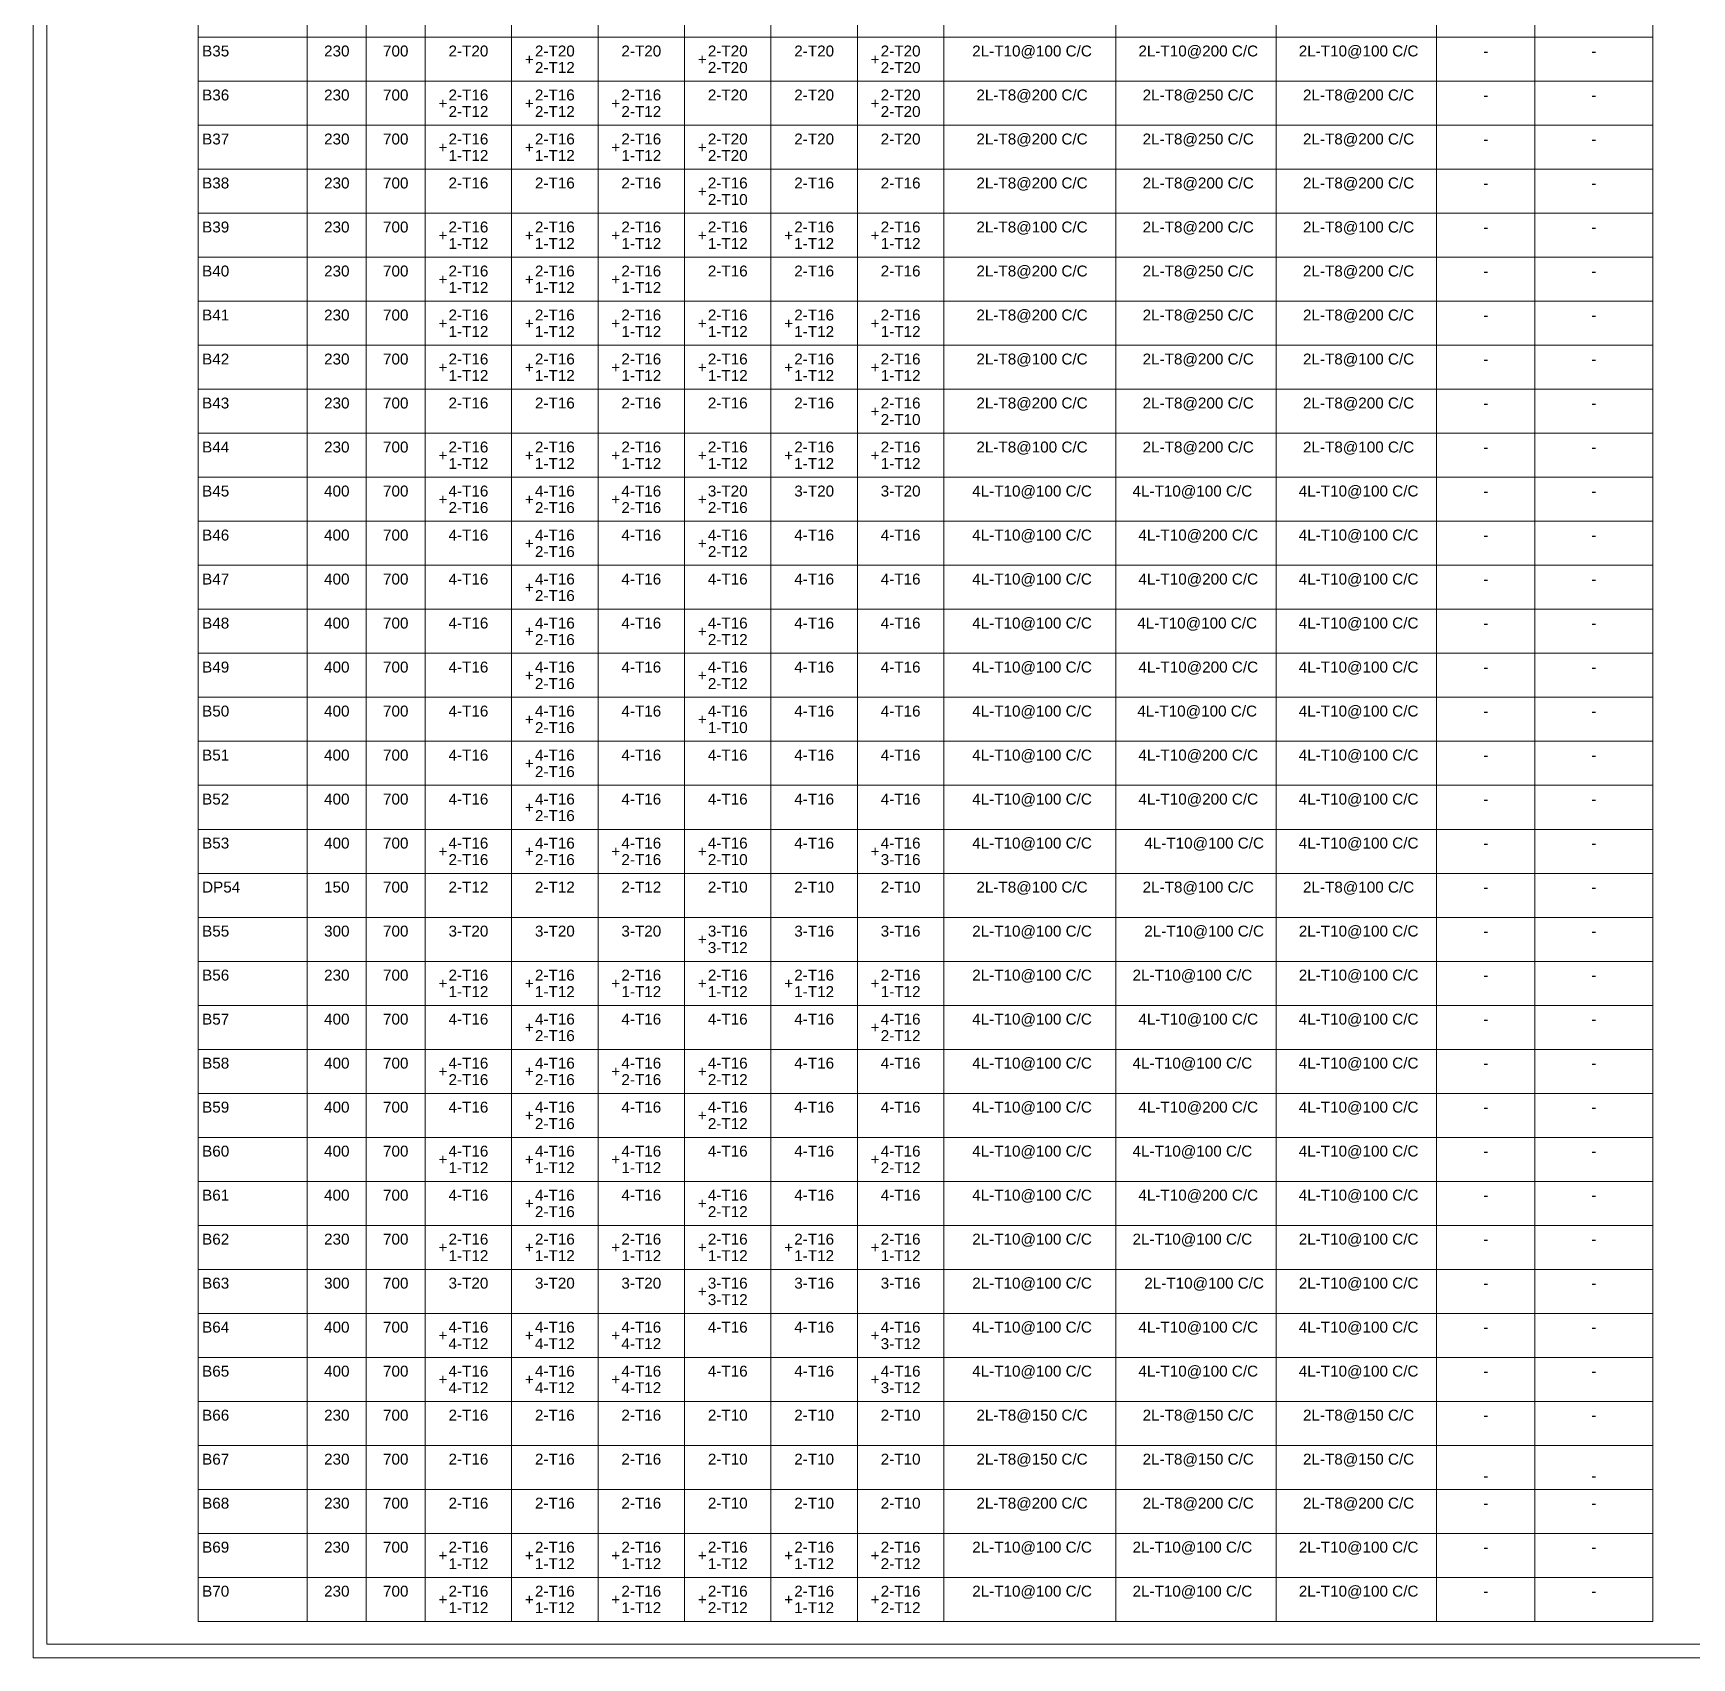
# Model space of a CAD drawing. Header units: metres. Extents: x 1798258 to 2151262, y -74142 to -14742.
# Drawn here: x 1887871 to 1918265, y -74142 to -44370 of the extents above; entities that cross this region are included whole.
import ezdxf
from ezdxf.enums import TextEntityAlignment as Align

# ---------------------------------------------------------------- set-up
doc = ezdxf.new("R2010")
doc.units = ezdxf.units.M
doc.header["$MEASUREMENT"] = 0
doc.layers.add('JW_  SCHEDULE', color=7, linetype='Continuous')
doc.layers.add('JW_  TEMPLATE', color=7, linetype='Continuous', lineweight=0)
doc.layers.add('JW_SCHEDULE LINE', color=8, linetype='Continuous', lineweight=20)
doc.styles.add('SC-FGT2', font='sanss___.ttf')

msp = doc.modelspace()

# ---------------------------------------------------------------- linework, layer by layer
at = {"layer": 'JW_  TEMPLATE'}
for points in [[(1887871, -14742.3), (1887871, -74142.3), (1971971, -74142.3), (1971971, -14742.3)], [(1888121, -14992.3), (1888121, -73892.3), (1971721, -73892.3), (1971721, -14992.3)]]:
    msp.add_lwpolyline(points, close=True, dxfattribs=at)
at = {"layer": 'JW_SCHEDULE LINE'}
for p, q in [((1890894.7, -15731.4), (1890894.7, -73475.4)), ((1892894.7, -15731.4), (1892894.7, -73475.4)), ((1895054.7, -15731.4), (1895054.7, -73475.4)), ((1899806.7, -15731.4), (1899806.7, -73475.4)), ((1904558.7, -15731.4), (1904558.7, -73475.4)), ((1913588.8, -15731.4), (1913588.8, -73475.4)), ((1915388.8, -15731.4), (1915388.8, -73475.4)), ((1917548.8, -15731.4), (1917548.8, -73475.4)), ((1893974.7, -16379.4), (1893974.7, -73475.4)), ((1896638.7, -16379.4), (1896638.7, -73475.4)), ((1898222.7, -16379.4), (1898222.7, -73475.4)), ((1901390.7, -16379.4), (1901390.7, -73475.4)), ((1902974.7, -16379.4), (1902974.7, -73475.4)), ((1907712.7, -16379.4), (1907712.7, -73475.4)), ((1910650.7, -16379.4), (1910650.7, -73475.4)), ((1890894.7, -44445), (1917548.8, -44445)), ((1890894.7, -45251.4), (1917548.8, -45251.4)), ((1890894.7, -46057.8), (1917548.8, -46057.8)), ((1890894.7, -46864.2), (1917548.8, -46864.2)), ((1890894.7, -47670.6), (1917548.8, -47670.6)), ((1890894.7, -48477), (1917548.8, -48477)), ((1890894.7, -49283.4), (1917548.8, -49283.4)), ((1890894.7, -50089.8), (1917548.8, -50089.8)), ((1890894.7, -50896.2), (1917548.8, -50896.2)), ((1890894.7, -51702.6), (1917548.8, -51702.6)), ((1890894.7, -52509), (1917548.8, -52509)), ((1890894.7, -53315.4), (1917548.8, -53315.4)), ((1890894.7, -54121.8), (1917548.8, -54121.8)), ((1890894.7, -54928.2), (1917548.8, -54928.2)), ((1890894.7, -55734.6), (1917548.8, -55734.6)), ((1890894.7, -56541), (1917548.8, -56541)), ((1890894.7, -57347.4), (1917548.8, -57347.4)), ((1890894.7, -58153.8), (1917548.8, -58153.8)), ((1890894.7, -58960.2), (1917548.8, -58960.2)), ((1890894.7, -59766.6), (1917548.8, -59766.6)), ((1890894.7, -60573), (1917548.8, -60573)), ((1890894.7, -61379.4), (1917548.8, -61379.4)), ((1890894.7, -62185.8), (1917548.8, -62185.8)), ((1890894.7, -62992.2), (1917548.8, -62992.2)), ((1890894.7, -63798.6), (1917548.8, -63798.6)), ((1890894.7, -64605), (1917548.8, -64605)), ((1890894.7, -65411.4), (1917548.8, -65411.4)), ((1890894.7, -66217.8), (1917548.8, -66217.8)), ((1890894.7, -67024.2), (1917548.8, -67024.2)), ((1890894.7, -67830.6), (1917548.8, -67830.6)), ((1890894.7, -68637), (1917548.8, -68637)), ((1890894.7, -69443.4), (1917548.8, -69443.4)), ((1890894.7, -70249.8), (1917548.8, -70249.8)), ((1890894.7, -71056.2), (1917548.8, -71056.2)), ((1890894.7, -71862.6), (1917548.8, -71862.6)), ((1890894.7, -72669), (1917548.8, -72669)), ((1890894.7, -73475.4), (1917548.8, -73475.4))]:
    msp.add_line(p, q, dxfattribs=at)

# ---------------------------------------------------------------- texts
at = {"layer": 'JW_  SCHEDULE', "style": 'SC-FGT2'}
for s, p in [('B35', (1890966.7, -44697)), ('B36', (1890966.7, -45503.4)), ('B37', (1890966.7, -46309.8)), ('B38', (1890966.7, -47116.2)), ('B39', (1890966.7, -47922.6)), ('B40', (1890966.7, -48729)), ('B41', (1890966.7, -49535.4)), ('B42', (1890966.7, -50341.8)), ('B43', (1890966.7, -51148.2)), ('B44', (1890966.7, -51954.6)), ('B45', (1890966.7, -52761)), ('B46', (1890966.7, -53567.4)), ('B47', (1890966.7, -54373.8)), ('B48', (1890966.7, -55180.2)), ('B49', (1890966.7, -55986.6)), ('B50', (1890966.7, -56793)), ('B51', (1890966.7, -57599.4)), ('B52', (1890966.7, -58405.8)), ('B53', (1890966.7, -59212.2)), ('DP54', (1890966.7, -60018.6)), ('B55', (1890966.7, -60825)), ('B56', (1890966.7, -61631.4)), ('B57', (1890966.7, -62437.8)), ('B58', (1890966.7, -63244.2)), ('B59', (1890966.7, -64050.6)), ('B60', (1890966.7, -64857)), ('B61', (1890966.7, -65663.4)), ('B62', (1890966.7, -66469.8)), ('B63', (1890966.7, -67276.2)), ('B64', (1890966.7, -68082.6)), ('B65', (1890966.7, -68889)), ('B66', (1890966.7, -69695.4)), ('B67', (1890966.7, -70501.8)), ('B68', (1890966.7, -71308.2)), ('B69', (1890966.7, -72114.6)), ('B70', (1890966.7, -72921))]:
    msp.add_text(s, height=200, dxfattribs=at).set_placement(p, align=Align.MIDDLE_LEFT)
for s, p in [('230', (1893434.7, -44697)), ('700', (1894514.7, -44697)), ('2-T20', (1895846.7, -44697)), ('2-T20', (1897430.7, -44697)), ('2-T20', (1899014.7, -44697)), ('2-T20', (1900598.7, -44697)), ('2-T20', (1902182.7, -44697)), ('2-T20', (1903766.7, -44697)), (' 2L-T10@100 C/C', (1906135.7, -44697)), (' 2L-T10@200 C/C', (1909181.7, -44697)), (' 2L-T10@100 C/C', (1912119.7, -44697)), ('+', (1896962.7, -44848.2)), ('2-T12', (1897430.7, -44999.4)), ('+', (1900130.7, -44848.2)), ('2-T20', (1900598.7, -44999.4)), ('+', (1903298.7, -44848.2)), ('2-T20', (1903766.7, -44999.4)), ('-', (1914488.8, -44697)), ('-', (1916468.8, -44697)), ('230', (1893434.7, -45503.4)), ('700', (1894514.7, -45503.4)), ('+', (1895378.7, -45654.6)), ('2-T16', (1895846.7, -45503.4)), ('+', (1896962.7, -45654.6)), ('2-T16', (1897430.7, -45503.4)), ('+', (1898546.7, -45654.6)), ('2-T16', (1899014.7, -45503.4)), ('2-T20', (1900598.7, -45503.4)), ('2-T20', (1902182.7, -45503.4)), ('+', (1903298.7, -45654.6)), ('2-T20', (1903766.7, -45503.4)), (' 2L-T8@200 C/C', (1906135.7, -45503.4)), (' 2L-T8@250 C/C', (1909181.7, -45503.4)), (' 2L-T8@200 C/C', (1912119.7, -45503.4)), ('-', (1914488.8, -45503.4)), ('-', (1916468.8, -45503.4)), ('2-T12', (1895846.7, -45805.8)), ('2-T12', (1897430.7, -45805.8)), ('2-T12', (1899014.7, -45805.8)), ('2-T20', (1903766.7, -45805.8)), ('230', (1893434.7, -46309.8)), ('700', (1894514.7, -46309.8)), ('+', (1895378.7, -46461)), ('2-T16', (1895846.7, -46309.8)), ('+', (1896962.7, -46461)), ('2-T16', (1897430.7, -46309.8)), ('+', (1898546.7, -46461)), ('2-T16', (1899014.7, -46309.8)), ('+', (1900130.7, -46461)), ('2-T20', (1900598.7, -46309.8)), ('2-T20', (1902182.7, -46309.8)), ('2-T20', (1903766.7, -46309.8)), (' 2L-T8@200 C/C', (1906135.7, -46309.8)), (' 2L-T8@250 C/C', (1909181.7, -46309.8)), (' 2L-T8@200 C/C', (1912119.7, -46309.8)), ('-', (1914488.8, -46309.8)), ('-', (1916468.8, -46309.8)), ('1-T12', (1895846.7, -46612.2)), ('1-T12', (1897430.7, -46612.2)), ('1-T12', (1899014.7, -46612.2)), ('2-T20', (1900598.7, -46612.2)), ('230', (1893434.7, -47116.2)), ('700', (1894514.7, -47116.2)), ('2-T16', (1895846.7, -47116.2)), ('2-T16', (1897430.7, -47116.2)), ('2-T16', (1899014.7, -47116.2)), ('2-T16', (1900598.7, -47116.2)), ('2-T16', (1902182.7, -47116.2)), ('2-T16', (1903766.7, -47116.2)), (' 2L-T8@200 C/C', (1906135.7, -47116.2)), (' 2L-T8@200 C/C', (1909181.7, -47116.2)), (' 2L-T8@200 C/C', (1912119.7, -47116.2)), ('+', (1900130.7, -47267.4)), ('2-T10', (1900598.7, -47418.6)), ('-', (1914488.8, -47116.2)), ('-', (1916468.8, -47116.2)), ('230', (1893434.7, -47922.6)), ('700', (1894514.7, -47922.6)), ('+', (1895378.7, -48073.8)), ('2-T16', (1895846.7, -47922.6)), ('+', (1896962.7, -48073.8)), ('2-T16', (1897430.7, -47922.6)), ('+', (1898546.7, -48073.8)), ('2-T16', (1899014.7, -47922.6)), ('+', (1900130.7, -48073.8)), ('2-T16', (1900598.7, -47922.6)), ('+', (1901714.7, -48073.8)), ('2-T16', (1902182.7, -47922.6)), ('+', (1903298.7, -48073.8)), ('2-T16', (1903766.7, -47922.6)), (' 2L-T8@100 C/C', (1906135.7, -47922.6)), (' 2L-T8@200 C/C', (1909181.7, -47922.6)), (' 2L-T8@100 C/C', (1912119.7, -47922.6)), ('-', (1914488.8, -47922.6)), ('-', (1916468.8, -47922.6)), ('1-T12', (1895846.7, -48225)), ('1-T12', (1897430.7, -48225)), ('1-T12', (1899014.7, -48225)), ('1-T12', (1900598.7, -48225)), ('1-T12', (1902182.7, -48225)), ('1-T12', (1903766.7, -48225)), ('230', (1893434.7, -48729)), ('700', (1894514.7, -48729)), ('2-T16', (1895846.7, -48729)), ('2-T16', (1897430.7, -48729)), ('2-T16', (1899014.7, -48729)), ('2-T16', (1900598.7, -48729)), ('2-T16', (1902182.7, -48729)), ('2-T16', (1903766.7, -48729)), (' 2L-T8@200 C/C', (1906135.7, -48729)), (' 2L-T8@250 C/C', (1909181.7, -48729)), (' 2L-T8@200 C/C', (1912119.7, -48729)), ('+', (1895378.7, -48880.2)), ('1-T12', (1895846.7, -49031.4)), ('+', (1896962.7, -48880.2)), ('1-T12', (1897430.7, -49031.4)), ('+', (1898546.7, -48880.2)), ('1-T12', (1899014.7, -49031.4)), ('-', (1914488.8, -48729)), ('-', (1916468.8, -48729)), ('230', (1893434.7, -49535.4)), ('700', (1894514.7, -49535.4)), ('2-T16', (1895846.7, -49535.4)), ('2-T16', (1897430.7, -49535.4)), ('2-T16', (1899014.7, -49535.4)), ('2-T16', (1900598.7, -49535.4)), ('2-T16', (1902182.7, -49535.4)), ('2-T16', (1903766.7, -49535.4)), (' 2L-T8@200 C/C', (1906135.7, -49535.4)), (' 2L-T8@250 C/C', (1909181.7, -49535.4)), (' 2L-T8@200 C/C', (1912119.7, -49535.4)), ('+', (1895378.7, -49686.6)), ('1-T12', (1895846.7, -49837.8)), ('+', (1896962.7, -49686.6)), ('1-T12', (1897430.7, -49837.8)), ('+', (1898546.7, -49686.6)), ('1-T12', (1899014.7, -49837.8)), ('+', (1900130.7, -49686.6)), ('1-T12', (1900598.7, -49837.8)), ('+', (1901714.7, -49686.6)), ('1-T12', (1902182.7, -49837.8)), ('+', (1903298.7, -49686.6)), ('1-T12', (1903766.7, -49837.8)), ('-', (1914488.8, -49535.4)), ('-', (1916468.8, -49535.4)), ('230', (1893434.7, -50341.8)), ('700', (1894514.7, -50341.8)), ('+', (1895378.7, -50493)), ('2-T16', (1895846.7, -50341.8)), ('+', (1896962.7, -50493)), ('2-T16', (1897430.7, -50341.8)), ('+', (1898546.7, -50493)), ('2-T16', (1899014.7, -50341.8)), ('+', (1900130.7, -50493)), ('2-T16', (1900598.7, -50341.8)), ('+', (1901714.7, -50493)), ('2-T16', (1902182.7, -50341.8)), ('+', (1903298.7, -50493)), ('2-T16', (1903766.7, -50341.8)), (' 2L-T8@100 C/C', (1906135.7, -50341.8)), (' 2L-T8@200 C/C', (1909181.7, -50341.8)), (' 2L-T8@100 C/C', (1912119.7, -50341.8)), ('-', (1914488.8, -50341.8)), ('-', (1916468.8, -50341.8)), ('1-T12', (1895846.7, -50644.2)), ('1-T12', (1897430.7, -50644.2)), ('1-T12', (1899014.7, -50644.2)), ('1-T12', (1900598.7, -50644.2)), ('1-T12', (1902182.7, -50644.2)), ('1-T12', (1903766.7, -50644.2)), ('230', (1893434.7, -51148.2)), ('700', (1894514.7, -51148.2)), ('2-T16', (1895846.7, -51148.2)), ('2-T16', (1897430.7, -51148.2)), ('2-T16', (1899014.7, -51148.2)), ('2-T16', (1900598.7, -51148.2)), ('2-T16', (1902182.7, -51148.2)), ('2-T16', (1903766.7, -51148.2)), (' 2L-T8@200 C/C', (1906135.7, -51148.2)), (' 2L-T8@200 C/C', (1909181.7, -51148.2)), (' 2L-T8@200 C/C', (1912119.7, -51148.2)), ('+', (1903298.7, -51299.4)), ('2-T10', (1903766.7, -51450.6)), ('-', (1914488.8, -51148.2)), ('-', (1916468.8, -51148.2)), ('230', (1893434.7, -51954.6)), ('700', (1894514.7, -51954.6)), ('2-T16', (1895846.7, -51954.6)), ('2-T16', (1897430.7, -51954.6)), ('2-T16', (1899014.7, -51954.6)), ('2-T16', (1900598.7, -51954.6)), ('2-T16', (1902182.7, -51954.6)), ('2-T16', (1903766.7, -51954.6)), (' 2L-T8@100 C/C', (1906135.7, -51954.6)), (' 2L-T8@200 C/C', (1909181.7, -51954.6)), (' 2L-T8@100 C/C', (1912119.7, -51954.6)), ('-', (1914488.8, -51954.6)), ('-', (1916468.8, -51954.6)), ('+', (1895378.7, -52105.8)), ('1-T12', (1895846.7, -52257)), ('+', (1896962.7, -52105.8)), ('1-T12', (1897430.7, -52257)), ('+', (1898546.7, -52105.8)), ('1-T12', (1899014.7, -52257)), ('+', (1900130.7, -52105.8)), ('1-T12', (1900598.7, -52257)), ('+', (1901714.7, -52105.8)), ('1-T12', (1902182.7, -52257)), ('+', (1903298.7, -52105.8)), ('1-T12', (1903766.7, -52257)), ('400', (1893434.7, -52761)), ('700', (1894514.7, -52761)), ('+', (1895378.7, -52912.2)), ('4-T16', (1895846.7, -52761)), ('+', (1896962.7, -52912.2)), ('4-T16', (1897430.7, -52761)), ('+', (1898546.7, -52912.2)), ('4-T16', (1899014.7, -52761)), ('+', (1900130.7, -52912.2)), ('3-T20', (1900598.7, -52761)), ('3-T20', (1902182.7, -52761)), ('3-T20', (1903766.7, -52761)), (' 4L-T10@100 C/C', (1906135.7, -52761)), (' 4L-T10@100 C/C', (1909073.7, -52761)), (' 4L-T10@100 C/C', (1912119.7, -52761)), ('-', (1914488.8, -52761)), ('-', (1914488.8, -52761)), ('-', (1916468.8, -52761)), ('2-T16', (1895846.7, -53063.4)), ('2-T16', (1897430.7, -53063.4)), ('2-T16', (1899014.7, -53063.4)), ('2-T16', (1900598.7, -53063.4)), ('400', (1893434.7, -53567.4)), ('700', (1894514.7, -53567.4)), ('4-T16', (1895846.7, -53567.4)), ('4-T16', (1897430.7, -53567.4)), ('4-T16', (1899014.7, -53567.4)), ('4-T16', (1900598.7, -53567.4)), ('4-T16', (1902182.7, -53567.4)), ('4-T16', (1903766.7, -53567.4)), (' 4L-T10@100 C/C', (1906135.7, -53567.4)), (' 4L-T10@200 C/C', (1909181.7, -53567.4)), (' 4L-T10@100 C/C', (1912119.7, -53567.4)), ('+', (1896962.7, -53718.6)), ('2-T16', (1897430.7, -53869.8)), ('+', (1900130.7, -53718.6)), ('2-T12', (1900598.7, -53869.8)), ('-', (1914488.8, -53567.4)), ('-', (1916468.8, -53567.4)), ('400', (1893434.7, -54373.8)), ('700', (1894514.7, -54373.8)), ('4-T16', (1895846.7, -54373.8)), ('4-T16', (1897430.7, -54373.8)), ('4-T16', (1899014.7, -54373.8)), ('4-T16', (1900598.7, -54373.8)), ('4-T16', (1902182.7, -54373.8)), ('4-T16', (1903766.7, -54373.8)), (' 4L-T10@100 C/C', (1906135.7, -54373.8)), (' 4L-T10@200 C/C', (1909181.7, -54373.8)), (' 4L-T10@100 C/C', (1912119.7, -54373.8)), ('-', (1914488.8, -54373.8)), ('-', (1916468.8, -54373.8)), ('+', (1896962.7, -54525)), ('2-T16', (1897430.7, -54676.2)), ('400', (1893434.7, -55180.2)), ('700', (1894514.7, -55180.2)), ('4-T16', (1895846.7, -55180.2)), ('+', (1896962.7, -55331.4)), ('4-T16', (1897430.7, -55180.2)), ('4-T16', (1899014.7, -55180.2)), ('+', (1900130.7, -55331.4)), ('4-T16', (1900598.7, -55180.2)), ('4-T16', (1902182.7, -55180.2)), ('4-T16', (1903766.7, -55180.2)), (' 4L-T10@100 C/C', (1906135.7, -55180.2)), (' 4L-T10@100 C/C', (1909162.1, -55180.2)), (' 4L-T10@100 C/C', (1912119.7, -55180.2)), ('-', (1914488.8, -55180.2)), ('-', (1916468.8, -55180.2)), ('2-T16', (1897430.7, -55482.6)), ('2-T12', (1900598.7, -55482.6)), ('400', (1893434.7, -55986.6)), ('700', (1894514.7, -55986.6)), ('4-T16', (1895846.7, -55986.6)), ('4-T16', (1897430.7, -55986.6)), ('4-T16', (1899014.7, -55986.6)), ('4-T16', (1900598.7, -55986.6)), ('4-T16', (1902182.7, -55986.6)), ('4-T16', (1903766.7, -55986.6)), (' 4L-T10@100 C/C', (1906135.7, -55986.6)), (' 4L-T10@200 C/C', (1909181.7, -55986.6)), (' 4L-T10@100 C/C', (1912119.7, -55986.6)), ('+', (1896962.7, -56137.8)), ('2-T16', (1897430.7, -56289)), ('+', (1900130.7, -56137.8)), ('2-T12', (1900598.7, -56289)), ('-', (1914488.8, -55986.6)), ('-', (1916468.8, -55986.6)), ('400', (1893434.7, -56793)), ('700', (1894514.7, -56793)), ('4-T16', (1895846.7, -56793)), ('4-T16', (1897430.7, -56793)), ('4-T16', (1899014.7, -56793)), ('4-T16', (1900598.7, -56793)), ('4-T16', (1902182.7, -56793)), ('4-T16', (1903766.7, -56793)), (' 4L-T10@100 C/C', (1906135.7, -56793)), (' 4L-T10@100 C/C', (1909162.1, -56793)), (' 4L-T10@100 C/C', (1912119.7, -56793)), ('-', (1914488.8, -56793)), ('-', (1916468.8, -56793)), ('+', (1896962.7, -56944.2)), ('2-T16', (1897430.7, -57095.4)), ('+', (1900130.7, -56944.2)), ('1-T10', (1900598.7, -57095.4)), ('400', (1893434.7, -57599.4)), ('700', (1894514.7, -57599.4)), ('4-T16', (1895846.7, -57599.4)), ('+', (1896962.7, -57750.6)), ('4-T16', (1897430.7, -57599.4)), ('4-T16', (1899014.7, -57599.4)), ('4-T16', (1900598.7, -57599.4)), ('4-T16', (1902182.7, -57599.4)), ('4-T16', (1903766.7, -57599.4)), (' 4L-T10@100 C/C', (1906135.7, -57599.4)), (' 4L-T10@200 C/C', (1909181.7, -57599.4)), (' 4L-T10@100 C/C', (1912119.7, -57599.4)), ('-', (1914488.8, -57599.4)), ('-', (1916468.8, -57599.4)), ('2-T16', (1897430.7, -57901.8)), ('400', (1893434.7, -58405.8)), ('700', (1894514.7, -58405.8)), ('4-T16', (1895846.7, -58405.8)), ('4-T16', (1897430.7, -58405.8)), ('4-T16', (1899014.7, -58405.8)), ('4-T16', (1900598.7, -58405.8)), ('4-T16', (1902182.7, -58405.8)), ('4-T16', (1903766.7, -58405.8)), (' 4L-T10@100 C/C', (1906135.7, -58405.8)), (' 4L-T10@200 C/C', (1909181.7, -58405.8)), (' 4L-T10@100 C/C', (1912119.7, -58405.8)), ('+', (1896962.7, -58557)), ('2-T16', (1897430.7, -58708.2)), ('-', (1914488.8, -58405.8)), ('-', (1916468.8, -58405.8)), ('400', (1893434.7, -59212.2)), ('700', (1894514.7, -59212.2)), ('4-T16', (1895846.7, -59212.2)), ('4-T16', (1897430.7, -59212.2)), ('4-T16', (1899014.7, -59212.2)), ('4-T16', (1900598.7, -59212.2)), ('4-T16', (1902182.7, -59212.2)), ('4-T16', (1903766.7, -59212.2)), (' 4L-T10@100 C/C', (1906135.7, -59212.2)), (' 4L-T10@100 C/C', (1909289.7, -59212.2)), (' 4L-T10@100 C/C', (1912119.7, -59212.2)), ('-', (1914488.8, -59212.2)), ('-', (1916468.8, -59212.2)), ('+', (1895378.7, -59363.4)), ('2-T16', (1895846.7, -59514.6)), ('+', (1896962.7, -59363.4)), ('2-T16', (1897430.7, -59514.6)), ('+', (1898546.7, -59363.4)), ('2-T16', (1899014.7, -59514.6)), ('+', (1900130.7, -59363.4)), ('2-T10', (1900598.7, -59514.6)), ('+', (1903298.7, -59363.4)), ('3-T16', (1903766.7, -59514.6)), ('150', (1893434.7, -60018.6)), ('700', (1894514.7, -60018.6)), ('2-T12', (1895846.7, -60018.6)), ('2-T12', (1897430.7, -60018.6)), ('2-T12', (1899014.7, -60018.6)), ('2-T10', (1900598.7, -60018.6)), ('2-T10', (1902182.7, -60018.6)), ('2-T10', (1903766.7, -60018.6)), (' 2L-T8@100 C/C', (1906135.7, -60018.6)), (' 2L-T8@100 C/C', (1909181.7, -60018.6)), (' 2L-T8@100 C/C', (1912119.7, -60018.6)), ('-', (1914488.8, -60018.6)), ('-', (1916468.8, -60018.6)), ('300', (1893434.7, -60825)), ('700', (1894514.7, -60825)), ('3-T20', (1895846.7, -60825)), ('3-T20', (1897430.7, -60825)), ('3-T20', (1899014.7, -60825)), ('3-T16', (1900598.7, -60825)), ('3-T16', (1902182.7, -60825)), ('3-T16', (1903766.7, -60825)), (' 2L-T10@100 C/C', (1906135.7, -60825)), (' 2L-T10@100 C/C', (1909289.7, -60825)), (' 2L-T10@100 C/C', (1912119.7, -60825)), ('+', (1900130.7, -60976.2)), ('3-T12', (1900598.7, -61127.4)), ('-', (1914488.8, -60825)), ('-', (1916468.8, -60825)), ('230', (1893434.7, -61631.4)), ('700', (1894514.7, -61631.4)), ('2-T16', (1895846.7, -61631.4)), ('2-T16', (1897430.7, -61631.4)), ('2-T16', (1899014.7, -61631.4)), ('2-T16', (1900598.7, -61631.4)), ('2-T16', (1902182.7, -61631.4)), ('2-T16', (1903766.7, -61631.4)), (' 2L-T10@100 C/C', (1906135.7, -61631.4)), (' 2L-T10@100 C/C', (1909073.7, -61631.4)), (' 2L-T10@100 C/C', (1912119.7, -61631.4)), ('-', (1914488.8, -61631.4)), ('-', (1916468.8, -61631.4)), ('+', (1895378.7, -61782.6)), ('1-T12', (1895846.7, -61933.8)), ('+', (1896962.7, -61782.6)), ('1-T12', (1897430.7, -61933.8)), ('+', (1898546.7, -61782.6)), ('1-T12', (1899014.7, -61933.8)), ('+', (1900130.7, -61782.6)), ('1-T12', (1900598.7, -61933.8)), ('+', (1901714.7, -61782.6)), ('1-T12', (1902182.7, -61933.8)), ('+', (1903298.7, -61782.6)), ('1-T12', (1903766.7, -61933.8)), ('400', (1893434.7, -62437.8)), ('700', (1894514.7, -62437.8)), ('4-T16', (1895846.7, -62437.8)), ('+', (1896962.7, -62589)), ('4-T16', (1897430.7, -62437.8)), ('4-T16', (1899014.7, -62437.8)), ('4-T16', (1900598.7, -62437.8)), ('4-T16', (1902182.7, -62437.8)), ('+', (1903298.7, -62589)), ('4-T16', (1903766.7, -62437.8)), (' 4L-T10@100 C/C', (1906135.7, -62437.8)), (' 4L-T10@100 C/C', (1909181.7, -62437.8)), (' 4L-T10@100 C/C', (1912119.7, -62437.8)), ('-', (1914488.8, -62437.8)), ('-', (1916468.8, -62437.8)), ('2-T16', (1897430.7, -62740.2)), ('2-T12', (1903766.7, -62740.2)), ('400', (1893434.7, -63244.2)), ('700', (1894514.7, -63244.2)), ('4-T16', (1895846.7, -63244.2)), ('4-T16', (1897430.7, -63244.2)), ('4-T16', (1899014.7, -63244.2)), ('4-T16', (1900598.7, -63244.2)), ('4-T16', (1902182.7, -63244.2)), ('4-T16', (1903766.7, -63244.2)), (' 4L-T10@100 C/C', (1906135.7, -63244.2)), (' 4L-T10@100 C/C', (1909073.7, -63244.2)), (' 4L-T10@100 C/C', (1912119.7, -63244.2)), ('+', (1895378.7, -63395.4)), ('2-T16', (1895846.7, -63546.6)), ('+', (1896962.7, -63395.4)), ('2-T16', (1897430.7, -63546.6)), ('+', (1898546.7, -63395.4)), ('2-T16', (1899014.7, -63546.6)), ('+', (1900130.7, -63395.4)), ('2-T12', (1900598.7, -63546.6)), ('-', (1914488.8, -63244.2)), ('-', (1916468.8, -63244.2)), ('400', (1893434.7, -64050.6)), ('700', (1894514.7, -64050.6)), ('4-T16', (1895846.7, -64050.6)), ('4-T16', (1897430.7, -64050.6)), ('4-T16', (1899014.7, -64050.6)), ('4-T16', (1900598.7, -64050.6)), ('4-T16', (1902182.7, -64050.6)), ('4-T16', (1903766.7, -64050.6)), (' 4L-T10@100 C/C', (1906135.7, -64050.6)), (' 4L-T10@200 C/C', (1909181.7, -64050.6)), (' 4L-T10@100 C/C', (1912119.7, -64050.6)), ('-', (1914488.8, -64050.6)), ('-', (1916468.8, -64050.6)), ('+', (1896962.7, -64201.8)), ('2-T16', (1897430.7, -64353)), ('+', (1900130.7, -64201.8)), ('2-T12', (1900598.7, -64353)), ('400', (1893434.7, -64857)), ('700', (1894514.7, -64857)), ('+', (1895378.7, -65008.2)), ('4-T16', (1895846.7, -64857)), ('+', (1896962.7, -65008.2)), ('4-T16', (1897430.7, -64857)), ('+', (1898546.7, -65008.2)), ('4-T16', (1899014.7, -64857)), ('4-T16', (1900598.7, -64857)), ('4-T16', (1902182.7, -64857)), ('+', (1903298.7, -65008.2)), ('4-T16', (1903766.7, -64857)), (' 4L-T10@100 C/C', (1906135.7, -64857)), (' 4L-T10@100 C/C', (1909073.7, -64857)), (' 4L-T10@100 C/C', (1912119.7, -64857)), ('-', (1914488.8, -64857)), ('-', (1916468.8, -64857)), ('1-T12', (1895846.7, -65159.4)), ('1-T12', (1897430.7, -65159.4)), ('1-T12', (1899014.7, -65159.4)), ('2-T12', (1903766.7, -65159.4)), ('400', (1893434.7, -65663.4)), ('700', (1894514.7, -65663.4)), ('4-T16', (1895846.7, -65663.4)), ('4-T16', (1897430.7, -65663.4)), ('4-T16', (1899014.7, -65663.4)), ('4-T16', (1900598.7, -65663.4)), ('4-T16', (1902182.7, -65663.4)), ('4-T16', (1903766.7, -65663.4)), (' 4L-T10@100 C/C', (1906135.7, -65663.4)), (' 4L-T10@200 C/C', (1909181.7, -65663.4)), (' 4L-T10@100 C/C', (1912119.7, -65663.4)), ('+', (1896962.7, -65814.6)), ('2-T16', (1897430.7, -65965.8)), ('+', (1900130.7, -65814.6)), ('2-T12', (1900598.7, -65965.8)), ('-', (1914488.8, -65663.4)), ('-', (1916468.8, -65663.4)), ('230', (1893434.7, -66469.8)), ('700', (1894514.7, -66469.8)), ('+', (1895378.7, -66621)), ('2-T16', (1895846.7, -66469.8)), ('+', (1896962.7, -66621)), ('2-T16', (1897430.7, -66469.8)), ('+', (1898546.7, -66621)), ('2-T16', (1899014.7, -66469.8)), ('+', (1900130.7, -66621)), ('2-T16', (1900598.7, -66469.8)), ('+', (1901714.7, -66621)), ('2-T16', (1902182.7, -66469.8)), ('+', (1903298.7, -66621)), ('2-T16', (1903766.7, -66469.8)), (' 2L-T10@100 C/C', (1906135.7, -66469.8)), (' 2L-T10@100 C/C', (1909073.7, -66469.8)), (' 2L-T10@100 C/C', (1912119.7, -66469.8)), ('-', (1914488.8, -66469.8)), ('-', (1916468.8, -66469.8)), ('1-T12', (1895846.7, -66772.2)), ('1-T12', (1897430.7, -66772.2)), ('1-T12', (1899014.7, -66772.2)), ('1-T12', (1900598.7, -66772.2)), ('1-T12', (1902182.7, -66772.2)), ('1-T12', (1903766.7, -66772.2)), (' 2L-T10@100 C/C', (1906135.7, -67276.2)), (' 2L-T10@100 C/C', (1909289.7, -67276.2)), (' 2L-T10@100 C/C', (1912119.7, -67276.2)), ('300', (1893434.7, -67276.2)), ('700', (1894514.7, -67276.2)), ('3-T20', (1895846.7, -67276.2)), ('3-T20', (1897430.7, -67276.2)), ('3-T20', (1899014.7, -67276.2)), ('+', (1900130.7, -67427.4)), ('3-T16', (1900598.7, -67276.2)), ('3-T16', (1902182.7, -67276.2)), ('3-T16', (1903766.7, -67276.2)), ('-', (1914488.8, -67276.2)), ('-', (1916468.8, -67276.2)), ('3-T12', (1900598.7, -67578.6)), ('400', (1893434.7, -68082.6)), ('700', (1894514.7, -68082.6)), ('4-T16', (1895846.7, -68082.6)), ('4-T16', (1897430.7, -68082.6)), ('4-T16', (1899014.7, -68082.6)), ('4-T16', (1900598.7, -68082.6)), ('4-T16', (1902182.7, -68082.6)), ('4-T16', (1903766.7, -68082.6)), (' 4L-T10@100 C/C', (1906135.7, -68082.6)), (' 4L-T10@100 C/C', (1909181.7, -68082.6)), (' 4L-T10@100 C/C', (1912119.7, -68082.6)), ('+', (1895378.7, -68233.8)), ('4-T12', (1895846.7, -68385)), ('+', (1896962.7, -68233.8)), ('4-T12', (1897430.7, -68385)), ('+', (1898546.7, -68233.8)), ('4-T12', (1899014.7, -68385)), ('+', (1903298.7, -68233.8)), ('3-T12', (1903766.7, -68385)), ('-', (1914488.8, -68082.6)), ('-', (1916468.8, -68082.6)), ('400', (1893434.7, -68889)), ('700', (1894514.7, -68889)), ('+', (1895378.7, -69040.2)), ('4-T16', (1895846.7, -68889)), ('+', (1896962.7, -69040.2)), ('4-T16', (1897430.7, -68889)), ('+', (1898546.7, -69040.2)), ('4-T16', (1899014.7, -68889)), ('4-T16', (1900598.7, -68889)), ('4-T16', (1902182.7, -68889)), ('+', (1903298.7, -69040.2)), ('4-T16', (1903766.7, -68889)), (' 4L-T10@100 C/C', (1906135.7, -68889)), (' 4L-T10@100 C/C', (1909181.7, -68889)), (' 4L-T10@100 C/C', (1912119.7, -68889)), ('-', (1914488.8, -68889)), ('-', (1916468.8, -68889)), ('4-T12', (1895846.7, -69191.4)), ('4-T12', (1897430.7, -69191.4)), ('4-T12', (1899014.7, -69191.4)), ('3-T12', (1903766.7, -69191.4)), ('230', (1893434.7, -69695.4)), ('700', (1894514.7, -69695.4)), ('2-T16', (1895846.7, -69695.4)), ('2-T16', (1897430.7, -69695.4)), ('2-T16', (1899014.7, -69695.4)), ('2-T10', (1900598.7, -69695.4)), ('2-T10', (1902182.7, -69695.4)), ('2-T10', (1903766.7, -69695.4)), (' 2L-T8@150 C/C', (1906135.7, -69695.4)), (' 2L-T8@150 C/C', (1909181.7, -69695.4)), (' 2L-T8@150 C/C', (1912119.7, -69695.4)), ('-', (1914488.8, -69695.4)), ('-', (1916468.8, -69695.4)), ('230', (1893434.7, -70501.8)), ('700', (1894514.7, -70501.8)), ('2-T16', (1895846.7, -70501.8)), ('2-T16', (1897430.7, -70501.8)), ('2-T16', (1899014.7, -70501.8)), ('2-T10', (1900598.7, -70501.8)), ('2-T10', (1902182.7, -70501.8)), ('2-T10', (1903766.7, -70501.8)), (' 2L-T8@150 C/C', (1906135.7, -70501.8)), (' 2L-T8@150 C/C', (1909181.7, -70501.8)), (' 2L-T8@150 C/C', (1912119.7, -70501.8)), ('-', (1914488.8, -70804.2)), ('-', (1916468.8, -70804.2)), ('230', (1893434.7, -71308.2)), ('700', (1894514.7, -71308.2)), ('2-T16', (1895846.7, -71308.2)), ('2-T16', (1897430.7, -71308.2)), ('2-T16', (1899014.7, -71308.2)), ('2-T10', (1900598.7, -71308.2)), ('2-T10', (1902182.7, -71308.2)), ('2-T10', (1903766.7, -71308.2)), (' 2L-T8@200 C/C', (1906135.7, -71308.2)), (' 2L-T8@200 C/C', (1909181.7, -71308.2)), (' 2L-T8@200 C/C', (1912119.7, -71308.2)), ('-', (1914488.8, -71308.2)), ('-', (1916468.8, -71308.2)), ('230', (1893434.7, -72114.6)), ('700', (1894514.7, -72114.6)), ('2-T16', (1895846.7, -72114.6)), ('2-T16', (1897430.7, -72114.6)), ('2-T16', (1899014.7, -72114.6)), ('2-T16', (1900598.7, -72114.6)), ('2-T16', (1902182.7, -72114.6)), ('2-T16', (1903766.7, -72114.6)), (' 2L-T10@100 C/C', (1906135.7, -72114.6)), (' 2L-T10@100 C/C', (1909073.7, -72114.6)), (' 2L-T10@100 C/C', (1912119.7, -72114.6)), ('+', (1895378.7, -72265.8)), ('1-T12', (1895846.7, -72417)), ('+', (1896962.7, -72265.8)), ('1-T12', (1897430.7, -72417)), ('+', (1898546.7, -72265.8)), ('1-T12', (1899014.7, -72417)), ('+', (1900130.7, -72265.8)), ('1-T12', (1900598.7, -72417)), ('+', (1901714.7, -72265.8)), ('1-T12', (1902182.7, -72417)), ('+', (1903298.7, -72265.8)), ('2-T12', (1903766.7, -72417)), ('-', (1914488.8, -72114.6)), ('-', (1916468.8, -72114.6)), ('230', (1893434.7, -72921)), ('700', (1894514.7, -72921)), ('2-T16', (1895846.7, -72921)), ('2-T16', (1897430.7, -72921)), ('2-T16', (1899014.7, -72921)), ('2-T16', (1900598.7, -72921)), ('2-T16', (1902182.7, -72921)), ('2-T16', (1903766.7, -72921)), (' 2L-T10@100 C/C', (1906135.7, -72921)), (' 2L-T10@100 C/C', (1909073.7, -72921)), (' 2L-T10@100 C/C', (1912119.7, -72921)), ('-', (1914488.8, -72921)), ('-', (1916468.8, -72921)), ('+', (1895378.7, -73072.2)), ('1-T12', (1895846.7, -73223.4)), ('+', (1896962.7, -73072.2)), ('1-T12', (1897430.7, -73223.4)), ('+', (1898546.7, -73072.2)), ('1-T12', (1899014.7, -73223.4)), ('+', (1900130.7, -73072.2)), ('2-T12', (1900598.7, -73223.4)), ('+', (1901714.7, -73072.2)), ('1-T12', (1902182.7, -73223.4)), ('+', (1903298.7, -73072.2)), ('2-T12', (1903766.7, -73223.4))]:
    msp.add_text(s, height=200, dxfattribs=at).set_placement(p, align=Align.MIDDLE_CENTER)

doc.saveas('drawing.dxf')
